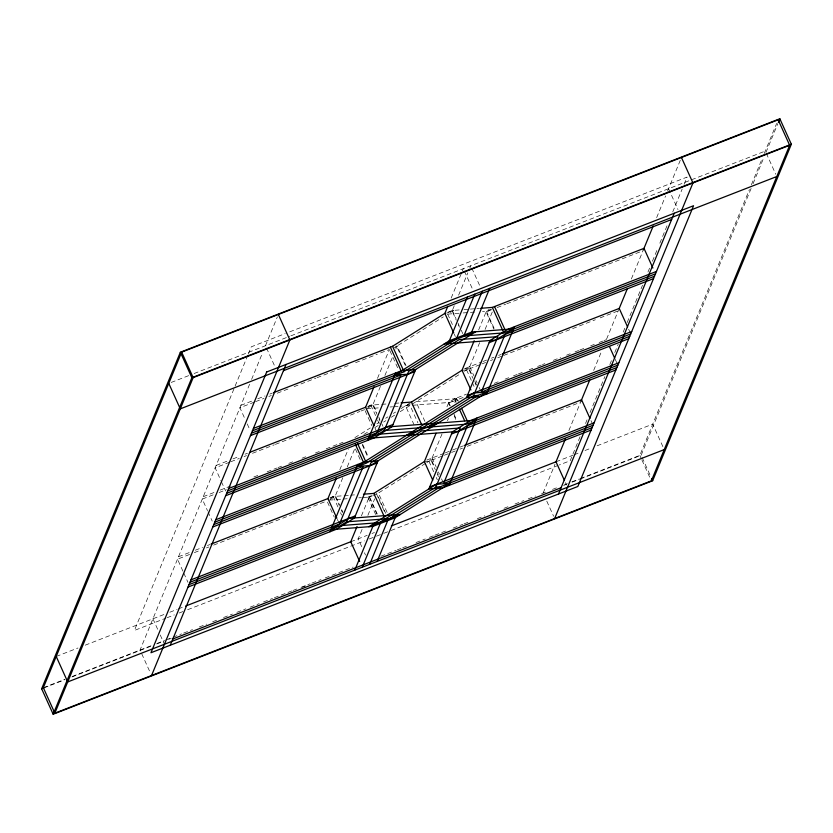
<?xml version="1.0" encoding="UTF-8"?>
<svg xmlns="http://www.w3.org/2000/svg" width="833" height="833" viewBox="0 0 833 833"><rect width="100%" height="100%" fill="white"/><g stroke="black" fill="none" stroke-linecap="round" stroke-linejoin="round"><path stroke-width="0.62" stroke-dasharray="4.17 3.12" d="M247.828 355.222L134.384 630.456L165.85 618.201M248.317 354.025L251.295 346.809L285.188 333.606M249.608 384.221L140.048 650.052L150.513 673.199M251.597 379.411L262.499 352.942M265.477 345.726L277.368 316.884M339.843 469.718L348.267 449.289M377.495 378.369L389.386 349.527L378.536 353.754M330.139 499.498L335.105 496.374L342.821 477.642M347.288 466.824L355.212 447.592M367.79 408.149L372.757 405.025L380.473 386.293M384.929 375.475L392.364 357.451M395.831 349.037L397.112 345.924L406.004 365.614M361.418 515.877L369.373 496.562L377.224 513.919M451.184 298.079L461.846 272.204M462.336 271.027L463.304 268.674M362.063 529.444L358.19 538.847L362.376 548.114M367.884 515.325L374.673 498.863M373.423 495.396L376.818 493.657L385.71 513.347M454.256 305.773L452.111 310.969L456.297 320.236M458.619 295.184L467.834 272.839M469.77 268.132L470.739 265.779M446.957 406.806L448.737 402.506L454.693 398.757L466.522 394.144M478.663 329.889L486.389 311.157L489.367 309.282M442.011 433.962L431.109 460.399L435.305 469.666M447.467 420.738L448.456 418.333M454.891 402.714L456.869 397.903L458.442 401.381M479.662 342.613L468.76 369.061L472.946 378.317M485.108 329.399L492.542 311.365M543.126 493.053L555.017 464.2M568.897 430.526L580.309 402.86M593.69 370.373L601.624 351.13M606.58 339.104L618.482 310.23M631.372 278.951L642.784 251.285M656.664 217.6L665.588 195.942M667.566 191.132L680.457 159.884M580.101 436.679L570.199 460.711L559.297 464.96M585.557 423.456L587.036 419.853M590.014 412.637L604.873 376.578M609.829 364.562L612.307 358.554M614.785 352.546L618.253 344.133M623.209 332.107L625.187 327.307M627.166 322.496L642.524 285.24M647.97 272.016L649.959 267.206M652.437 261.198L657.883 247.974M659.861 243.174L667.295 225.139M672.741 211.926L682.154 189.081M684.132 184.28L687.11 177.065L286.396 333.138M580.434 478.517L639.838 455.38L749.408 189.56M751.387 184.759L762.299 158.28M764.267 153.491L776.668 123.419M751.106 188.466L641.129 455.287L580.58 478.871M753.084 183.656L763.986 157.208M765.964 152.408L777.855 123.555M397.112 345.924L394.644 347.476L396.82 346.632L405.192 365.156M398.216 345.237L443.291 316.884M452.402 324.537L447.696 314.124L453.652 310.376L445.468 313.562M491.251 309.137L488.273 311.011L482.515 311.448M367.884 407.045L370.862 405.171L380.494 404.432M354.9 437.617L370.3 427.943M376.891 423.789L379.098 422.404M385.689 418.26L387.886 416.875M393.384 413.418L395.592 412.033M401.089 408.576L410.45 402.693M363.865 434.503L369.363 431.046M374.86 427.589L378.161 425.517M383.659 422.06L385.856 420.675M391.354 417.218L394.655 415.146M400.152 411.689L410.044 405.463L417.895 422.831M412.033 404.213L459.983 374.059M464.387 371.289L469.052 368.353L472.717 376.464M457.629 400.923L456.588 398.611L450.622 402.36L400.329 406.212M330.232 498.394L333.221 496.52L342.842 495.781M375.683 514.523L367.832 497.155L369.821 495.906M425.632 463.325L378.359 493.063L387.251 512.743M426.735 462.638L431.4 459.701L435.065 467.802M171.181 382.451L189.32 375.391M194.151 373.507L289.686 336.303M290.894 335.824L690.318 180.251M691.536 179.782L765.277 151.065M448.071 312.125L452.319 310.47L462.679 309.678M240.904 405.338L252.961 400.642M257.782 398.768L265.019 395.956M269.84 394.071L272.245 393.134M254.377 402.11L239.914 407.743L244.621 418.166M255.585 401.641L264.019 398.351M268.84 396.477L271.256 395.54M277.285 393.186L289.332 388.501M294.153 386.616L315.853 378.172M317.061 377.693L350.808 364.552M355.629 362.678L377.328 354.223M491.408 309.793L486.097 311.865L493.938 329.233M497.145 307.554L505.589 304.264M506.787 303.795L643.003 250.743M216.132 465.439L228.19 460.743M233.011 458.868L239.04 456.515M245.069 454.172L247.474 453.225M367.707 406.4L373.049 404.317L376.703 412.429M465.543 368.29L481.807 361.959M483.015 361.491L486.628 360.085M491.449 358.2L493.865 357.263M498.686 355.389L501.091 354.452M229.606 462.211L215.143 467.844L220.901 480.579M230.814 461.732L239.258 458.452M244.079 456.567L246.485 455.63M252.514 453.287L274.213 444.832M275.411 444.364L298.318 435.44M299.526 434.972L335.689 420.894M336.886 420.426L359.794 411.502M361.001 411.033L364.615 409.628M462.023 370.258L466.584 369.904L480.818 364.365M482.026 363.896L485.639 362.49M490.46 360.606L492.876 359.669M497.697 357.794L502.518 355.91M503.715 355.441L533.859 343.706M538.68 341.832L595.324 319.757M600.156 317.883L618.232 310.844M410.159 403.995L405.484 405.817L413.855 424.341M203.252 496.687L215.31 491.991M220.131 490.116L230.98 485.889M253.888 476.965L258.709 475.091M267.143 471.801L276.785 468.042M277.993 467.573L281.606 466.168M288.843 463.356L294.872 461.003M302.098 458.192L305.711 456.776M315.353 453.027L320.184 451.142M326.203 448.8L338.26 444.104M339.468 443.635L343.081 442.229M494.24 383.347L499.061 381.472M505.09 379.13L508.703 377.713M513.524 375.839L517.147 374.434M518.345 373.965L523.166 372.08M529.194 369.737L532.818 368.321M537.639 366.447L541.252 365.041M542.46 364.573L544.865 363.636M553.31 360.345L560.536 357.524M566.565 355.181L570.178 353.775M574.999 351.89L578.623 350.485M579.82 350.016L584.641 348.142M590.67 345.789L594.293 344.383M599.114 342.509L602.728 341.093M603.935 340.624L606.341 339.687M213.113 494.864L202.263 499.092L207.5 510.671M219.141 492.522L226.378 489.7M463.117 397.487L448.446 403.203L449.487 405.525M178.491 556.777L190.538 552.081M195.359 550.207L202.596 547.396M207.417 545.511L209.833 544.574M330.055 497.749L335.397 495.666L339.583 504.933M444.156 453.308L426.84 460.045L431.4 459.701M445.363 452.84L451.392 450.486M452.6 450.018L458.619 447.675M459.826 447.196L463.45 445.79M189.549 554.486L177.502 559.182L183.25 571.917M194.37 552.612L200.399 550.259M206.428 547.916L208.833 546.979M213.654 545.105L230.533 538.524M231.741 538.056L267.903 523.978M269.111 523.499L292.008 514.586M293.216 514.117L326.963 500.966M424.372 461.597L428.933 461.253L443.166 455.703M444.374 455.234L450.403 452.892M451.601 452.423L455.224 451.017M460.045 449.133L462.45 448.196M467.271 446.321L527.549 422.841M532.37 420.967L580.58 402.183M367.832 497.155L371.497 495.729M362.678 497.551L369.175 497.051L372.361 495.812M56.217 656.466L77.979 647.991M85.226 645.169L165.028 614.088M169.87 612.203L177.137 609.371M178.345 608.902L184.395 606.539M350.745 541.752L367.176 535.348M372.018 533.464L374.444 532.516M556.007 461.805L572.937 455.214M574.145 454.735L580.185 452.381M585.026 450.497L591.066 448.144M597.115 445.79L652.718 424.132L663.183 447.29M167.069 617.732L174.326 614.9M179.168 613.015L182.802 611.599M187.644 609.714L364.396 540.877M369.238 538.982L375.287 536.629M376.506 536.16L382.555 533.797M383.763 533.328L389.813 530.975M391.031 530.496L558.089 465.428M43.337 687.714L65.161 679.218M72.346 676.417L152.449 645.211M156.989 643.451L164.58 640.494M165.788 640.025L171.848 637.661M173.066 637.183L181.552 633.882M183.624 633.08L192.465 629.633M199.358 626.947L206.626 624.115M212.675 621.762L219.131 619.242M223.567 617.513L232.469 614.046M236.884 612.328L245.808 608.85M250.202 607.142L259.146 603.665M263.509 601.957L272.485 598.469M274.411 597.719L291.883 590.909M293.091 590.441L296.725 589.025M301.036 587.338L310.063 583.829M311.927 583.1L320.976 579.581M325.245 577.915L353.088 567.065M380.931 556.225L396.144 550.301M397.362 549.822L400.996 548.406M402.714 547.739L406.348 546.323M416.031 542.554L425.246 538.961M429.349 537.368L433.733 535.661M434.941 535.192L446.29 530.767M453.131 528.101L462.825 524.332M464.043 523.853L470.499 521.333M477.382 518.657L484.65 515.825M490.71 513.461L497.988 510.629M504.048 508.276L510.452 505.777M514.961 504.017L523.759 500.591M528.299 498.832L535.577 495.989M541.637 493.636L547.968 491.168M552.55 489.387L558.849 486.93M564.67 484.66L567.304 483.629M571.948 481.828L579.393 478.923M44.076 687.829L64.662 679.811M71.93 676.979L151.856 645.846M156.698 643.961L163.966 641.129M168.807 639.244L171.234 638.307M302.035 587.359L305.659 585.943M563.618 485.472L566.044 484.525M572.104 482.172L579.362 479.339M463.971 309.584L469.135 309.189M470.416 309.085L475.581 308.689M476.872 308.595L479.444 308.397M447.696 314.124L461.878 313.031M463.169 312.937L474.779 312.042M464.491 368.707L469.052 368.353M381.785 404.338L386.939 403.943M394.675 403.349L399.84 402.953M456.588 398.611L416 401.714L424.903 421.394M366.791 408.774L378.401 407.889M390.011 406.993L392.582 406.796M393.874 406.702L399.038 406.306M344.133 495.677L349.287 495.281M350.578 495.187L354.452 494.885M329.139 500.123L342.04 499.134M343.331 499.029L347.205 498.738M358.804 497.853L361.387 497.655M766.318 153.376L775.742 174.222M668.566 188.727L677.979 209.572M628.644 329.274L630.737 333.908M615.233 359.367L617.326 364M642.181 457.598L650.552 476.122M639.838 455.38L641.41 458.858M641.931 460.014L651.354 480.86M590.993 420.623L592.565 424.101M471.79 268.091L480.162 286.625M565.43 482.64L566.471 484.962M486.389 311.157L494.229 328.525M464.345 270.996L472.717 289.52M546.792 501.154L553.591 516.21M452.319 310.47L455.984 318.581M458.077 323.204L459.118 325.526M461.211 330.16L462.784 333.627M458.389 324.87L459.441 327.182M469.75 366.655L473.935 375.922M476.028 380.546L477.08 382.868M479.173 387.491L480.745 390.969M454.297 334.21L455.349 336.532M474.81 381.087L477.424 386.876M475.039 382.951L476.091 385.273M466.584 369.904L471.822 381.483M472.342 382.639L474.956 388.428M454.693 398.757L456.265 402.224M448.737 402.506L450.299 405.973M453.964 414.084L456.588 419.874M454.204 415.938L455.766 419.416M389.906 350.683L398.278 369.217M432.108 458.004L436.294 467.261M438.387 471.894L439.428 474.206M441.521 478.84L443.094 482.317M437.158 472.436L438.21 474.748M437.398 474.3L438.439 476.611M428.933 461.253L434.17 472.832M436.263 477.465L437.304 479.777M378.796 417.062L379.848 419.374M381.941 424.007L382.982 426.319M372.757 405.025L376.943 414.293M379.036 418.916L380.077 421.238M370.862 405.171L377.141 419.061M377.672 420.228L379.234 423.695M375.027 428.058L376.589 431.536M365.135 410.784L371.945 425.83M362.605 444.218L368.363 456.953M362.313 444.926L368.071 457.661M376.61 494.156L385.502 513.836M355.399 448.977L361.158 461.711M369.175 497.051L377.016 514.419M364.469 552.748L365.51 555.059M341.676 509.557L342.717 511.879M335.105 496.374L339.291 505.631M341.384 510.265L342.425 512.576M266.529 348.038L274.9 366.572M333.221 496.52L338.448 508.088M340.541 512.722L341.592 515.044M337.375 519.407L338.948 522.874M327.484 502.122L334.293 517.178M247.245 423.955L249.858 429.745M221.422 481.734L225.608 491.001M208.021 511.826L212.207 521.083M183.781 573.083L187.966 582.34M152.928 618.794L158.155 630.373M160.248 635.006L164.434 644.273"/><path stroke-width="1.25" d="M41.65 688.776L180.355 352.244L779.834 118.755L791.35 144.224L652.645 480.756L53.166 714.245L41.65 688.776L44.076 687.829M181.646 352.14L43.337 687.714L54.843 713.183L651.354 480.86L789.663 145.286L778.157 119.817L181.646 352.14L193.162 377.62L54.843 713.183M53.166 714.245L191.871 377.713L791.35 144.224M151.554 675.521L289.874 339.947L278.357 314.478M170.286 645.221L286.011 364.458M211.03 544.105L327.952 498.561L336.376 478.132M249.89 452.288L365.604 407.222L374.027 386.783M330.045 531.746L357.784 464.439M367.697 440.397L395.436 373.09M189.008 584.651L340.655 525.592L346.611 521.843L370.977 462.742L421.55 430.932L460.243 427.975L435.888 487.076L379.348 522.624M226.659 493.313L378.307 434.243L384.263 430.494L408.628 371.403L459.202 339.593L497.895 336.626L473.54 395.727L366.416 463.096L214.768 522.156M357.055 526.456L350.745 541.752L359.648 561.432M273.453 392.666L392.551 346.278L444.884 313.375L447.79 306.315M354.816 570.116L373.444 524.925M448.748 342.238L467.375 297.048M362.261 567.221L380.681 522.53L340.655 525.592M474.81 294.153L456.39 338.844L404.067 371.747L252.42 430.817M369.696 564.326L388.116 519.625L440.449 486.722L592.096 427.662M482.255 291.248L463.825 335.949L503.861 332.877L655.498 273.818M377.141 561.421L395.769 516.231M471.061 333.544L489.689 288.353M363.48 494.198L373.798 493.407L424.372 461.597L436.055 433.254M401.131 402.849L411.45 402.068L462.023 370.258L474.206 340.707M449.07 485.379L476.82 418.072M486.722 394.04L514.461 326.734M391.385 525.925L556.007 461.805L565.43 438.949M580.799 401.652L589.722 380.004M618.981 309.022L627.405 288.572M643.274 250.077L653.197 226.024M558.495 494.021L674.22 213.248M554.643 518.522L692.952 182.948L681.446 157.479M778.355 122.357L779.834 118.755M427.516 427.183L478.1 395.383L629.748 336.313M193.162 377.62L789.663 145.286M776.783 176.534L180.282 408.868L168.766 383.399M283.439 370.706L671.648 219.506M480.735 308.293L492.345 307.408L643.992 248.349L652.885 268.028M253.409 428.412L401.975 370.55L415.657 369.498L392.114 426.611L374.236 437.856L225.67 495.718M656.498 271.412L507.932 329.274L490.043 340.52L466.511 397.633L480.183 396.581L628.748 338.719M251.431 433.222L400.892 374.996L377.12 432.691L227.648 490.908M654.509 276.223L505.048 334.439L481.266 392.124L630.737 333.908M250.431 435.617L414.782 371.612M489.179 342.634L653.52 278.628M502.299 353.983L619.221 308.439L627.593 326.963M228.638 488.502L392.989 424.497M467.375 395.519L631.726 331.503M406.473 435.378L438.033 423.091M215.757 519.75L364.323 461.888L378.005 460.847L354.462 517.949L336.584 529.194L188.019 587.057M618.846 362.761L470.281 420.623L452.392 431.869L428.86 488.971L442.542 487.93L591.107 430.067M617.857 365.156L466.209 424.226L384.263 430.494M213.779 524.561L363.25 466.345L339.468 524.04L189.997 582.257M616.868 367.561L467.396 425.778L443.614 483.473L593.086 425.257M212.79 526.966L377.13 462.95M451.528 433.983L615.868 369.967M464.647 445.322L581.569 399.778L589.941 418.312M190.986 579.851L355.337 515.835M429.724 486.868L594.075 422.852M185.613 606.07L351.443 541.481M172.868 638.973L561.078 487.763M664.234 449.601L67.723 681.935L56.217 656.466M473.54 395.727L478.1 395.383M378.307 434.243L417 431.286M435.888 487.076L440.449 486.722M346.611 521.843L389.865 518.532M609.485 346.632L614.712 358.211M651.593 478.444L652.645 480.756M494.521 306.565L504.985 329.712M492.345 307.408L503.861 332.877M556.007 461.805L564.378 480.329M444.884 313.375L453.777 333.054M462.023 370.258L470.916 389.938M461.586 408.326L467.334 421.061M459.399 409.17L464.637 420.748M392.551 346.278L404.067 371.747M390.375 347.122L401.891 372.601M411.45 402.068L421.383 424.059M424.372 461.597L432.744 480.131M365.604 407.222L373.975 425.746M357.524 443.406L365.895 461.94M355.337 444.26L363.709 462.784M373.798 493.407L384.263 516.564M327.952 498.561L336.855 518.251M180.355 352.244L191.871 377.713M266.675 371.987L150.95 652.749L577.842 486.482L693.566 205.72L266.675 371.987M449.362 340.749L394.571 375.204L408.243 374.152L475.685 331.742L444.124 344.039L495.708 340.093L513.597 328.848L471.676 332.055L449.362 340.749M386.45 427.037L368.571 438.283L458.067 431.432L475.945 420.186L386.45 427.037M473.915 392.968L356.92 466.542L370.602 465.501L487.597 391.926L473.915 392.968M348.798 518.386L330.92 529.632L372.83 526.425L395.154 517.73L449.945 483.265L436.263 484.317L368.821 526.727L400.392 514.43L348.798 518.386"/></g></svg>
